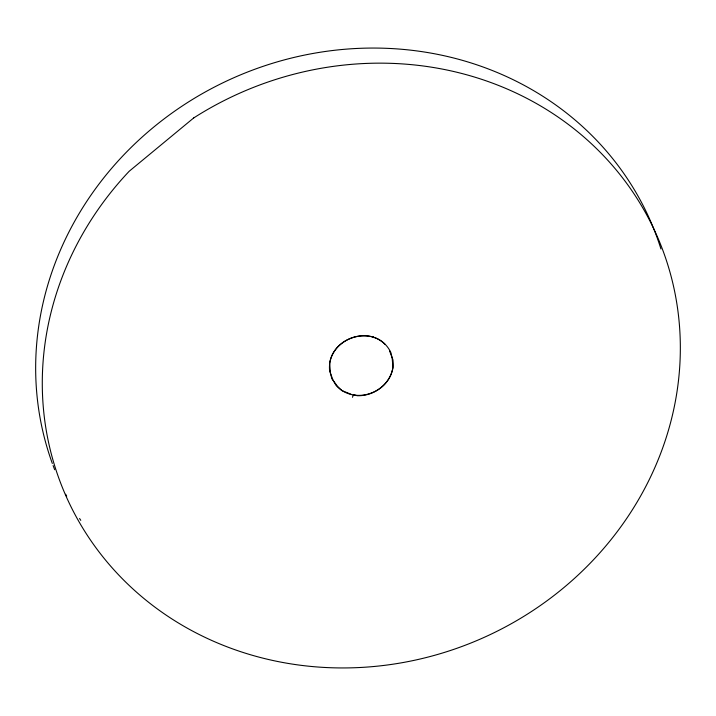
<?xml version="1.0" encoding="UTF-8"?>
<svg xmlns="http://www.w3.org/2000/svg" width="716" height="716" viewBox="0 0 716 716"><rect width="100%" height="100%" fill="white"/><g stroke="black" fill="none" stroke-linecap="round" stroke-linejoin="round"><path stroke-width="1.07" d="M389.594 350.965L392.959 359.871C396.36 389.808 355.986 407.762 335.983 385.315L333.03 380.124L329.673 371.219C325.682 337.719 375.614 321.233 390.802 352.37L392.198 358.188L392.95 367.755C389.889 384.59 373.949 396.297 357.132 395.715L353.435 394.579L352.487 397.299M373.331 337.576L373.537 336.976M329.673 371.219L330.318 371.165M351.046 394.248L341.872 390.569L337.549 386.363L331.821 378.719L330.425 372.902L329.673 363.334C333.307 338.417 367.406 326.254 385.145 344.441M52.331 463.458A322.871 298.295 -23.7 0 1 259.103 67.716A322.871 298.295 -23.7 0 1 660.949 248.989M80.774 520.344A322.871 298.295 -23.7 0 1 79.566 518.482M66.695 496.242A322.871 298.295 -23.7 0 1 65.675 494.246M54.684 469.714A322.871 298.295 -23.7 0 1 53.1 465.543M193.723 117.925L129.166 171.285A322.871 298.295 -23.7 0 0 261.089 657.682A322.871 298.295 -23.7 0 0 678.168 312.883A322.871 298.295 -23.7 0 0 193.723 117.925"/></g></svg>
